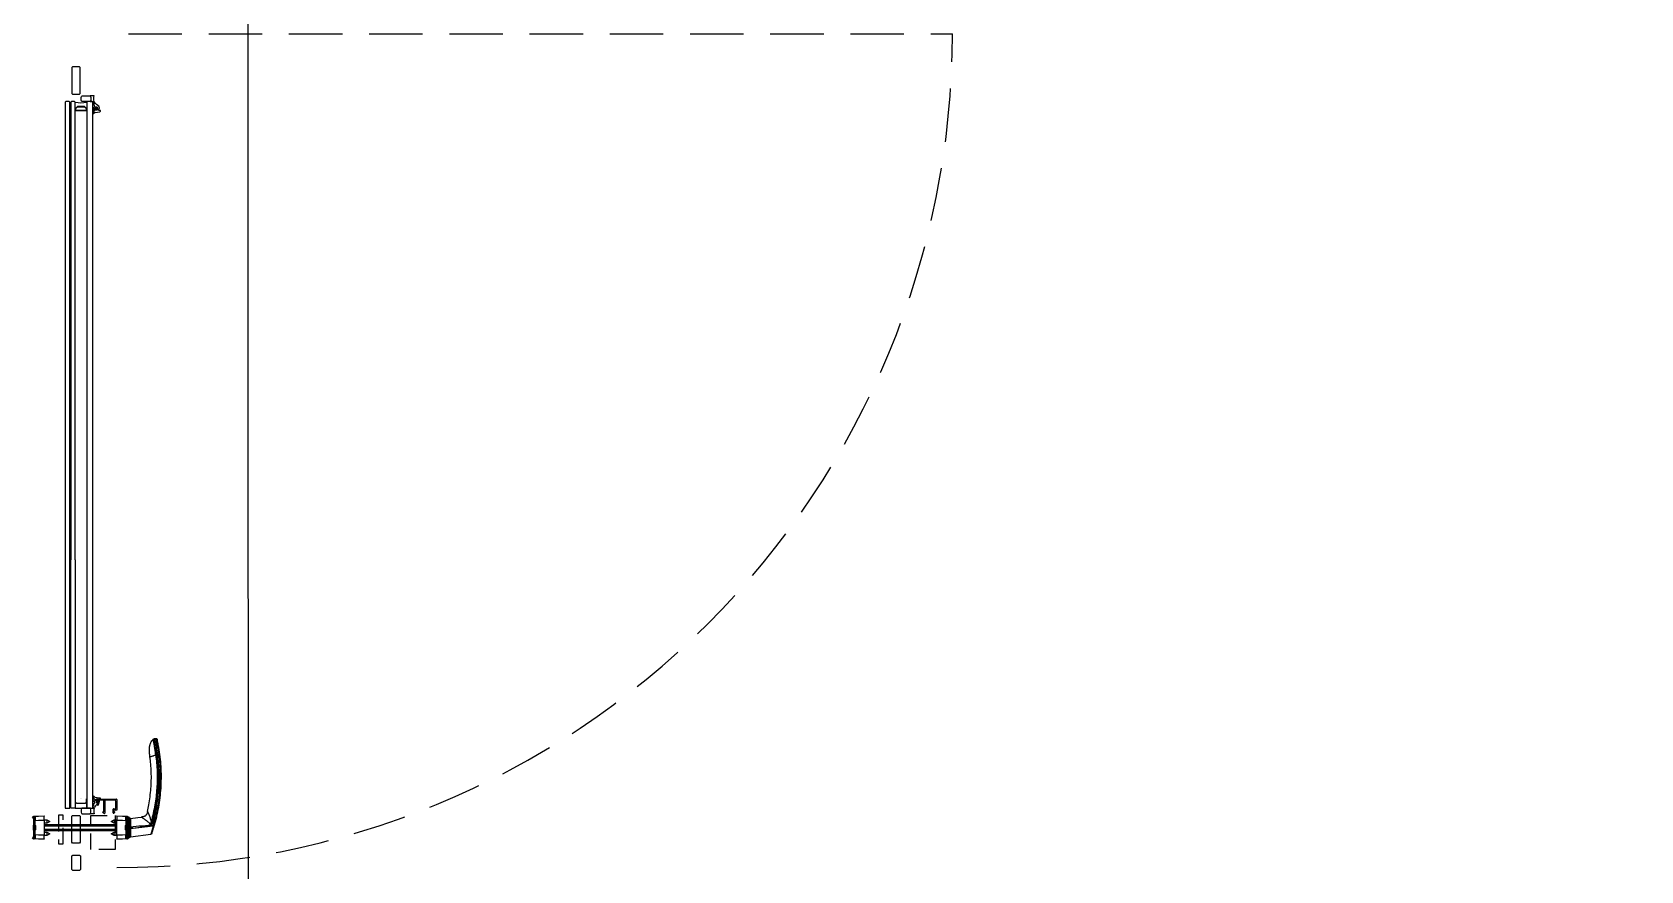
# Model space of a CAD drawing. Header units: millimetres. Extents: x 106699 to 122058, y 158555 to 162844.
# Drawn here: x 119455.1 to 119609.5, y 160088.5 to 160169 of the extents above; entities that cross this region are included whole.
import ezdxf

# ---------------------------------------------------------------- set-up
doc = ezdxf.new("R2010")
doc.units = ezdxf.units.MM
doc.linetypes.add('300_Z4_FCD_F03$0$GESTRICHELT', pattern=[0.75, 0.5, -0.25])
doc.linetypes.add('300_Z4_FCD_F03$1$HIDDEN', pattern=[0.375, 0.25, -0.125])
for name, color, linetype in [('300_Z4_FCD_F03$0$0-LNS-VL8', 252, 'Continuous'), ('300_Z4_FCD_F03$0$3-EXT-PRF', 231, 'Continuous'), ('300_Z4_FCD_F03$0$3-OPN-GLS', 4, 'Continuous')]:
    doc.layers.add(name, color=color, linetype=linetype)
doc.layers.add('300_Z4_STR_F03$0$AUDIT_D_220920114151-103', color=251, linetype='Continuous', lineweight=5)
doc.layers.add('area', color=200, linetype='Continuous', plot=False)

# ---------------------------------------------------------------- blocks, each defined once
blk = doc.blocks.new('A$C6495093d')
at = {"layer": '300_Z4_FCD_F03$0$3-EXT-PRF'}
h = blk.add_hatch(color=256, dxfattribs=at)
edge = h.paths.add_edge_path(flags=16)
edge.add_arc((86.06, 81.93), 0.0389, 450, 495)
edge.add_line((86.04, 81.96), (85.93, 81.85))
edge.add_arc((85.96, 81.83), 0.0389, 495, 540)
edge.add_line((85.92, 81.83), (85.92, 81.12))
edge.add_arc((85.96, 81.12), 0.0389, 180, 225)
edge.add_line((85.93, 81.09), (86.04, 80.98))
edge.add_arc((86.06, 81.01), 0.0389, 225, 270)
edge.add_line((86.06, 80.97), (86.33, 80.97))
edge.add_arc((86.33, 81.01), 0.0389, 270, 360)
edge.add_line((86.37, 81.01), (86.37, 81.43))
edge.add_arc((86.41, 81.47), 0.0553, 133.7377, 226.2623, ccw=False)
edge.add_line((86.37, 81.51), (86.37, 81.93))
edge.add_arc((86.33, 81.93), 0.0389, 360, 450)
edge.add_line((86.33, 81.97), (86.06, 81.97))
edge = h.paths.add_edge_path()
edge.add_line((86.06, 81.98), (86.33, 81.98))
edge.add_arc((86.33, 81.93), 0.0512, 360, 450, ccw=False)
edge.add_line((86.38, 81.93), (86.38, 81.84))
edge.add_line((86.38, 81.84), (86.38, 81.83))
edge.add_line((86.38, 81.83), (86.38, 81.82))
edge.add_line((86.38, 81.82), (86.38, 81.51))
edge.add_arc((86.41, 81.47), 0.043, 487.0976, 592.9024)
edge.add_line((86.38, 81.44), (86.38, 81.12))
edge.add_line((86.38, 81.12), (86.38, 81.11))
edge.add_line((86.38, 81.11), (86.38, 81.1))
edge.add_line((86.38, 81.1), (86.38, 81.01))
edge.add_arc((86.33, 81.01), 0.0512, 270, 360, ccw=False)
edge.add_line((86.33, 80.96), (86.06, 80.96))
edge.add_arc((86.06, 81.01), 0.0512, 225, 270, ccw=False)
edge.add_line((86.03, 80.97), (85.92, 81.08))
edge.add_arc((85.96, 81.12), 0.0512, 180, 225, ccw=False)
edge.add_line((85.91, 81.12), (85.91, 81.83))
edge.add_arc((85.96, 81.83), 0.0512, 495, 540, ccw=False)
edge.add_line((85.92, 81.86), (86.03, 81.97))
edge.add_arc((86.06, 81.93), 0.0512, 450, 495, ccw=False)
h = blk.add_hatch(dxfattribs=at)
h.set_pattern_fill('ANSI37', color=256, scale=0.27308, angle=630, style=0)
h.set_pattern_definition([(225, (21284.4794, -5605.3336), (-0.61308172, 0.61308172), []), (135, (21284.4794, -5605.3336), (0.61308172, 0.61308172), [])])
edge = h.paths.add_edge_path()
edge.add_line((86.08, 81.98), (86.35, 81.98))
edge.add_arc((86.35, 82), 0.0171, 270, 450)
edge.add_line((86.35, 82.02), (86.08, 82.02))
edge.add_arc((86.08, 82), 0.0171, 450, 630)
h = blk.add_hatch(dxfattribs=at)
h.set_pattern_fill('ANSI37', color=256, scale=0.27308, angle=630, style=0)
h.set_pattern_definition([(135, (21284.4794, -4719.7564), (-0.61308172, -0.61308172), []), (225, (21284.4794, -4719.7564), (0.61308172, -0.61308172), [])])
edge = h.paths.add_edge_path()
edge.add_line((86.08, 80.96), (86.35, 80.96))
edge.add_arc((86.35, 80.94), 0.0171, 270, 450, ccw=False)
edge.add_line((86.35, 80.93), (86.08, 80.93))
edge.add_arc((86.08, 80.94), 0.0171, 90, 270, ccw=False)
at = {"layer": '300_Z4_FCD_F03$0$0-LNS-VL8', "linetype": '300_Z4_FCD_F03$0$GESTRICHELT', "ltscale": 10}
blk.add_line((157.89, 77.03), (157.89, 0), dxfattribs=at)
blk.add_arc((157.89, 77.95), 77.95, 179.867, 270, dxfattribs=at)
at = {"layer": '300_Z4_FCD_F03$0$3-EXT-PRF', "linetype": 'Continuous', "lineweight": 25}
for p, q in [((82.58, 84.91), (82.61, 85.77)), ((82.61, 85.77), (82.62, 85.91)), ((82.61, 85.77), (82.64, 85.77)), ((82.64, 85.82), (82.64, 85.77)), ((82.76, 85.81), (82.76, 85.81)), ((82.99, 85.77), (82.99, 85.8)), ((82.99, 85.77), (83.43, 85.77)), ((83.91, 85.77), (83.43, 85.77)), ((83.43, 85.77), (83.47, 85.72)), ((83.46, 85.73), (83.88, 85.73)), ((83.88, 85.72), (83.91, 85.77)), ((83.91, 85.77), (84.35, 85.77)), ((84.35, 85.8), (84.35, 85.77)), ((84.58, 85.81), (84.58, 85.81)), ((84.58, 85.81), (84.58, 85.81)), ((84.58, 85.81), (84.58, 85.81)), ((84.63, 85.77), (84.63, 85.77)), ((84.7, 85.77), (84.7, 85.82)), ((84.7, 85.77), (84.7, 85.77)), ((84.7, 85.77), (84.73, 85.77)), ((84.72, 85.91), (84.73, 85.77)), ((84.73, 85.77), (84.76, 84.91)), ((82.61, 84.91), (82.58, 84.91)), ((82.93, 84.68), (82.93, 84.91)), ((83.1, 84.39), (82.93, 84.68)), ((83.26, 84.68), (82.93, 84.68)), ((84.38, 84.91), (82.96, 84.91)), ((83.26, 84.68), (83.1, 84.39)), ((83.26, 84.91), (83.26, 84.68)), ((83.4, 84.91), (83.4, 78.13)), ((83.88, 85.72), (83.47, 85.72)), ((83.5, 78.13), (83.5, 84.91)), ((83.84, 84.91), (83.84, 78.13)), ((83.94, 78.13), (83.94, 84.91)), ((84.08, 84.68), (84.08, 84.91)), ((84.24, 84.38), (84.08, 84.68)), ((84.31, 84.68), (84.08, 84.68)), ((84.41, 84.68), (84.24, 84.38)), ((84.41, 84.68), (84.31, 84.68)), ((84.41, 84.91), (84.41, 84.68)), ((84.76, 84.91), (84.73, 84.91)), ((82.93, 78.36), (83.1, 78.65)), ((82.93, 78.29), (83.1, 78.59)), ((82.93, 78.29), (82.93, 78.36)), ((82.93, 78.36), (82.97, 78.36)), ((82.93, 78.13), (82.93, 78.29)), ((82.93, 78.29), (83.26, 78.29)), ((83.1, 78.65), (83.26, 78.36)), ((83.1, 78.59), (83.26, 78.29)), ((83.23, 78.36), (83.26, 78.36)), ((83.26, 78.36), (83.26, 78.29)), ((83.26, 78.29), (83.26, 78.13)), ((84.08, 78.36), (84.24, 78.66)), ((84.08, 78.3), (84.24, 78.59)), ((84.08, 78.3), (84.08, 78.36)), ((84.08, 78.36), (84.11, 78.36)), ((84.08, 78.13), (84.08, 78.3)), ((84.08, 78.3), (84.41, 78.3)), ((84.24, 78.66), (84.41, 78.36)), ((84.24, 78.59), (84.41, 78.3)), ((84.37, 78.36), (84.41, 78.36)), ((84.41, 78.36), (84.41, 78.3)), ((84.41, 78.3), (84.41, 78.13)), ((82.61, 77.27), (82.58, 78.13)), ((82.58, 78.13), (82.61, 78.13)), ((82.62, 77.13), (82.61, 77.27)), ((82.64, 77.27), (82.61, 77.27)), ((82.64, 77.27), (82.64, 77.22)), ((82.64, 77.27), (82.64, 77.27)), ((82.71, 77.27), (82.71, 77.27)), ((82.72, 76.97), (82.72, 77)), ((82.72, 77), (84.63, 77)), ((84.62, 76.97), (82.72, 76.97)), ((82.83, 76.92), (82.73, 76.95)), ((82.73, 76.95), (84.61, 76.95)), ((83.48, 76.86), (82.81, 76.86)), ((82.81, 76.86), (83.05, 74.94)), ((82.83, 76.92), (82.94, 76.92)), ((82.91, 76.89), (82.86, 76.91)), ((82.86, 76.91), (82.96, 76.91)), ((83, 76.89), (82.91, 76.89)), ((82.92, 76.89), (83.01, 76.89)), ((82.96, 78.13), (84.38, 78.13)), ((82.99, 77.24), (82.99, 77.27)), ((83.43, 77.27), (82.99, 77.27)), ((83.27, 76.9), (82.99, 76.9)), ((83, 76.9), (82.99, 76.9)), ((83, 76.89), (83.01, 76.89)), ((83.01, 76.89), (83.05, 76.89)), ((83.05, 76.89), (83.04, 76.89)), ((83.05, 76.89), (83.05, 76.89)), ((83.05, 76.89), (83.3, 76.89)), ((83.05, 76.89), (83.05, 76.89)), ((83.06, 76.88), (83.06, 76.89)), ((83.25, 76.91), (83.25, 76.92)), ((83.26, 76.92), (84.08, 76.92)), ((83.3, 76.89), (83.27, 76.91)), ((83.27, 76.9), (83.28, 76.9)), ((83.28, 76.91), (84.06, 76.91)), ((83.28, 76.9), (83.28, 76.91)), ((83.3, 76.89), (83.3, 76.9)), ((83.3, 76.89), (83.3, 76.89)), ((83.31, 76.89), (83.3, 76.89)), ((84.03, 76.89), (83.31, 76.89)), ((83.31, 76.89), (83.31, 76.89)), ((83.31, 76.89), (84.03, 76.89)), ((83.43, 77.27), (83.47, 77.32)), ((83.43, 77.27), (83.91, 77.27)), ((83.48, 76.86), (83.49, 76.86)), ((83.61, 76.88), (83.49, 76.88)), ((83.49, 76.86), (83.6, 76.86)), ((83.49, 76.86), (83.49, 76.86)), ((83.49, 76.86), (83.49, 76.86)), ((83.82, 74.73), (83.56, 76.84)), ((83.6, 76.86), (83.6, 76.81)), ((83.6, 76.86), (83.67, 76.86)), ((83.6, 76.86), (83.6, 76.86)), ((83.6, 76.86), (83.6, 76.86)), ((83.67, 76.88), (83.61, 76.88)), ((83.62, 76.74), (83.63, 76.62)), ((83.63, 76.62), (83.67, 76.86)), ((83.73, 76.88), (83.67, 76.88)), ((83.73, 76.86), (83.67, 76.86)), ((83.67, 76.86), (83.67, 76.86)), ((83.67, 76.86), (83.67, 76.86)), ((83.73, 76.86), (83.83, 76.07)), ((83.88, 77.32), (83.91, 77.27)), ((84.35, 77.27), (83.91, 77.27)), ((84.04, 76.89), (84.03, 76.89)), ((84.03, 76.89), (84.03, 76.89)), ((84.07, 76.91), (84.04, 76.89)), ((84.04, 76.89), (84.04, 76.9)), ((84.04, 76.89), (84.04, 76.89)), ((84.04, 76.89), (84.29, 76.89)), ((84.07, 76.9), (84.06, 76.91)), ((84.35, 76.9), (84.07, 76.9)), ((84.07, 76.9), (84.07, 76.9)), ((84.09, 76.92), (84.09, 76.91)), ((84.28, 76.89), (84.28, 76.88)), ((84.3, 76.89), (84.29, 76.89)), ((84.29, 76.89), (84.33, 76.89)), ((84.33, 76.89), (84.34, 76.89)), ((84.33, 76.89), (84.42, 76.89)), ((84.35, 76.9), (84.34, 76.9)), ((84.43, 76.89), (84.34, 76.89)), ((84.35, 77.27), (84.35, 77.24)), ((84.38, 76.91), (84.48, 76.91)), ((84.4, 76.92), (84.51, 76.92)), ((84.48, 76.91), (84.43, 76.89)), ((84.61, 76.95), (84.51, 76.92)), ((84.53, 76.86), (84.53, 76.86)), ((84.53, 76.86), (84.53, 76.86)), ((84.61, 77.27), (84.63, 77.27)), ((84.63, 77), (84.62, 76.97)), ((84.63, 77.27), (84.63, 77.27)), ((84.7, 77.22), (84.7, 77.27)), ((84.73, 77.27), (84.7, 77.27)), ((84.73, 77.27), (84.72, 77.13)), ((84.76, 78.13), (84.73, 77.27)), ((84.73, 78.13), (84.76, 78.13)), ((83.63, 76.62), (83.83, 75.05)), ((83.83, 76.07), (83.83, 75.05)), ((83.8, 74.63), (83.81, 74.63)), ((83.83, 74.73), (83.82, 74.73)), ((83.83, 74.73), (83.83, 75.05)), ((83.83, 74.73), (83.83, 74.73)), ((84.07, 74.88), (84.07, 74.77)), ((84.07, 74.66), (84.07, 74.77)), ((91.15, 74.41), (91.15, 74.3)), ((91.97, 74.67), (92, 74.59)), ((92, 74.59), (92, 74.45))]:
    blk.add_line(p, q, dxfattribs=at)
at = {"layer": '300_Z4_FCD_F03$0$3-EXT-PRF'}
for p, q in [((85.76, 79.89), (85.78, 79.93)), ((86.08, 79.79), (85.78, 79.87)), ((85.8, 79.95), (86.09, 79.87)), ((86.21, 79.79), (86.08, 79.79)), ((86.09, 79.87), (86.14, 79.87)), ((86.16, 79.89), (86.16, 79.95)), ((86.18, 79.97), (86.3, 79.97)), ((86.23, 79.37), (86.23, 79.77)), ((86.33, 79.94), (86.33, 78.16)), ((84.99, 79.26), (84.99, 79.29)), ((85, 78.42), (85, 78.44)), ((86.2, 79.24), (85.01, 79.24)), ((85.11, 78.33), (85.02, 78.4)), ((85.04, 78.47), (85.4, 78.47)), ((85.14, 78.33), (85.11, 78.33)), ((85.17, 78.38), (85.15, 78.34)), ((85.16, 79.45), (85.16, 79.4)), ((85.17, 79.34), (86.2, 79.34)), ((85.31, 78.39), (85.18, 78.39)), ((85.31, 78.13), (85.31, 78.22)), ((85.32, 78.24), (85.33, 78.25)), ((85.34, 78.28), (85.34, 78.35)), ((85.44, 78.44), (85.44, 78.26)), ((85.47, 78.23), (86.13, 78.23)), ((86.23, 78.33), (86.23, 79.21)), ((86.3, 78.13), (85.31, 78.13))]:
    blk.add_line(p, q, dxfattribs=at)
at = {"layer": '300_Z4_FCD_F03$0$3-EXT-PRF', "linetype": 'Continuous', "lineweight": 25, "flags": 128}
for points in [[(82.64, 85.77), (82.63, 85.45), (82.61, 84.91)], [(82.96, 84.91), (82.98, 85.45), (82.99, 85.77)], [(84.35, 85.77), (84.36, 85.45), (84.38, 84.91)], [(84.73, 84.91), (84.71, 85.45), (84.7, 85.77)], [(82.61, 78.13), (82.63, 77.59), (82.64, 77.27)], [(82.99, 77.27), (82.98, 77.59), (82.96, 78.13)], [(82.96, 76.91), (82.97, 76.91), (82.99, 76.9)], [(82.96, 76.91), (82.98, 76.9), (83, 76.89)], [(83.27, 76.9), (83.27, 76.9), (83.26, 76.91), (83.25, 76.91)], [(83.31, 76.89), (83.29, 76.9), (83.28, 76.91)], [(84.06, 76.91), (84.05, 76.9), (84.03, 76.89)], [(84.09, 76.91), (84.08, 76.91), (84.07, 76.9)], [(84.34, 76.89), (84.36, 76.9), (84.38, 76.91)], [(84.38, 78.13), (84.36, 77.59), (84.35, 77.27)], [(84.35, 76.9), (84.35, 76.9), (84.37, 76.91), (84.38, 76.91)], [(84.53, 76.86), (84.62, 76.17), (84.66, 75.83)], [(84.7, 77.27), (84.71, 77.59), (84.73, 78.13)]]:
    blk.add_lwpolyline(points, dxfattribs=at)
at = {"layer": '300_Z4_FCD_F03$0$3-EXT-PRF', "linetype": '300_Z4_FCD_F03$1$HIDDEN', "ltscale": 6}
for points in [[(82.14, 83.58), (82.14, 83.14), (84.82, 83.14), (84.82, 83.58)], [(84.81, 80.54), (84.81, 78.29), (81.61, 78.29), (81.61, 80.54)]]:
    blk.add_lwpolyline(points, close=True, dxfattribs=at)
at = {"layer": '300_Z4_FCD_F03$0$3-EXT-PRF'}
for points in [[(81.02, 81.53), (79.74, 81.53), (79.67, 81.6), (79.67, 82.25), (79.74, 82.32), (81.02, 82.32), (81.09, 82.25), (81.09, 81.6)], [(84.74, 81.55), (82.3, 81.55), (82.23, 81.62), (82.23, 82.27), (82.3, 82.34), (84.74, 82.34), (84.81, 82.27), (84.81, 81.62)], [(152.3, 81.55), (154.74, 81.55), (154.81, 81.62), (154.81, 82.27), (154.74, 82.34), (152.3, 82.34), (152.23, 82.27), (152.23, 81.62)]]:
    blk.add_lwpolyline(points, close=True, dxfattribs=at)
at = {"layer": '300_Z4_FCD_F03$0$3-EXT-PRF', "linetype": 'ByBlock', "lineweight": -2}
for points in [[(85.46, 81.42, 0.148726), (85, 81.42, 0.32701), (84.97, 81.37), (84.97, 80.63, 0.326981), (85, 80.58, 0.148707), (85.46, 80.58, 0.326981), (85.5, 80.62), (85.5, 81.37, 0.327043)], [(151.58, 81.42, -0.148726), (152.04, 81.42, -0.32701), (152.08, 81.37), (152.08, 80.63, -0.326981), (152.04, 80.58, -0.148707), (151.58, 80.58, -0.326981), (151.55, 80.62), (151.55, 81.37, -0.327043)], [(85.5, 80.24, 0.16591), (84.97, 80.24), (84.97, 80.63, 0.326981), (85, 80.58, 0.148707), (85.46, 80.58, 0.326981), (85.5, 80.62)], [(151.55, 80.24, -0.16591), (152.08, 80.24), (152.08, 80.63, -0.326981), (152.04, 80.58, -0.148707), (151.58, 80.58, -0.326981), (151.55, 80.62)]]:
    blk.add_lwpolyline(points, format="xyb", close=True, dxfattribs=at)
at = {"layer": '300_Z4_FCD_F03$0$3-EXT-PRF'}
for points in [[(85.5, 80.93), (86.06, 80.93), (86.06, 80.96, -0.177951), (86.03, 80.97), (85.92, 81.08, -0.198912), (85.91, 81.12), (85.91, 81.83, -0.198912), (85.92, 81.86), (86.03, 81.97, -0.177951), (86.06, 81.98), (86.06, 82.02), (85.5, 82.02)], [(86.08, 81.98), (86.35, 81.98, 1), (86.35, 82.02), (86.08, 82.02, 1)], [(86.37, 79.68, -0.414214), (86.35, 79.7), (86.35, 79.82, 0.414214), (86.33, 79.83), (86.17, 79.83), (86.17, 79.79, -0.25821), (86.16, 79.76, -0.25297), (86.14, 79.76), (85.96, 79.81, 0.088702), (85.59, 80.22, -0.714466), (85.64, 80.38), (85.77, 80.38, -1), (85.77, 80.31), (85.69, 80.31, 0.915196), (85.69, 80.3), (85.94, 80.25, -0.363489), (85.96, 80.23), (85.96, 80.21, 0.845331), (86.05, 80.21, -0.362404), (86.25, 80.38), (86.56, 80.38, -0.80698), (86.59, 80.25, 0.26235), (86.53, 80.17), (86.47, 79.73, -0.379789), (86.42, 79.68)], [(86.27, 79.97, 0.414214), (86.32, 80.02, 0.414214), (86.27, 80.07), (86.07, 80.07, 0.414214), (86.02, 80.02, 0.414214), (86.07, 79.97)], [(86.08, 80.96), (86.35, 80.96, -1), (86.35, 80.93), (86.08, 80.93, -1)], [(86.2, 80.17, -0.612992), (86.16, 80.26, -0.239931), (86.3, 80.33), (86.56, 80.33, -1), (86.56, 80.31), (86.54, 80.31, -0.317837), (86.52, 80.32), (86.51, 80.32, 0.317975), (86.35, 80.21, -0.317975), (86.3, 80.17), (86.2, 80.17)], [(150.7, 79.66, 0.414214), (150.72, 79.68), (150.72, 79.8, -0.414214), (150.73, 79.82), (150.9, 79.82), (150.9, 79.77, 0.25821), (150.91, 79.75, 0.25297), (150.93, 79.74), (151.11, 79.79, -0.088702), (151.48, 80.21, 0.714466), (151.43, 80.36), (151.3, 80.36, 1), (151.3, 80.3), (151.38, 80.3, -0.915196), (151.38, 80.28), (151.13, 80.23, 0.363489), (151.11, 80.21), (151.11, 80.19, -0.845331), (151.02, 80.2, 0.362404), (150.82, 80.36), (150.51, 80.36, 0.80698), (150.48, 80.23, -0.26235), (150.54, 80.15), (150.59, 79.71, 0.379789), (150.65, 79.66)], [(150.86, 80.15, 0.612992), (150.91, 80.24, 0.239931), (150.77, 80.31), (150.51, 80.31, 1), (150.51, 80.29), (150.53, 80.29, 0.317837), (150.55, 80.3), (150.56, 80.3, -0.317975), (150.72, 80.19, 0.317975), (150.77, 80.15), (150.86, 80.15)], [(150.8, 79.95, -0.414214), (150.74, 80.01, -0.414214), (150.8, 80.06), (151, 80.06, -0.414214), (151.05, 80.01, -0.414214), (151, 79.95)]]:
    blk.add_lwpolyline(points, format="xyb", close=True, dxfattribs=at)
at = {"layer": '300_Z4_FCD_F03$0$3-EXT-PRF', "ltscale": 10}
for points in [[(150.67, 81.98), (150.91, 81.98), (150.91, 82.02), (150.67, 82.02)], [(151.08, 81.13), (150.91, 80.96), (150.67, 80.96), (150.67, 81.98), (150.91, 81.98), (151.08, 81.81)], [(151.05, 81.14), (150.9, 80.99), (150.71, 80.99), (150.71, 81.95), (150.9, 81.95), (151.05, 81.8)], [(150.67, 80.96), (150.91, 80.96), (150.91, 80.93), (150.67, 80.93)]]:
    blk.add_lwpolyline(points, close=True, dxfattribs=at)
at = {"layer": '300_Z4_FCD_F03$0$3-EXT-PRF'}
blk.add_lwpolyline([(150.91, 80.93), (150.91, 80.96), (151.08, 81.13), (151.08, 81.81), (150.91, 81.98), (150.91, 82.02), (151.49, 82.02, 0.083618), (151.49, 80.93), (150.91, 80.93)], format="xyb", dxfattribs=at)
at = {"layer": '300_Z4_FCD_F03$0$3-EXT-PRF', "linetype": 'Continuous', "lineweight": 25}
for centre, radius, start, end in [((82.74, 85.91), 0.123, 99.6771, 178.0924), ((82.77, 85.82), 0.123, 92.9607, 177.6945), ((82.74, 86.04), 0.0205, 178.5, 226.4958), ((83.27, 85.83), 0.279, 161.47, 185.9955), ((84.07, 85.83), 0.279, 354.004, 18.531), ((84.58, 85.82), 0.123, 2.3057, 87.0392), ((84.6, 86.04), 0.0205, 313.5042, 1.5), ((84.6, 85.91), 0.123, 1.9223, 80.3229), ((82.74, 77.13), 0.123, 181.9223, 260.3229), ((82.77, 77.22), 0.123, 182.3058, 267.039), ((82.74, 77), 0.0205, 133.5042, 181.5), ((82.74, 76.97), 0.0205, 181.5, 251.2742), ((82.83, 76.86), 0.0205, 90, 180), ((82.86, 76.93), 0.0171, 204.6772, 251.2742), ((82.92, 76.93), 0.0341, 251.2742, 270), ((82.96, 76.93), 0.0155, 210.3688, 247.8945), ((82.96, 76.92), 0.00849, 274.2533, 315.2327), ((83.27, 77.21), 0.279, 174.0044, 198.5301), ((83, 76.9), 0.0101, 276.9361, 321.5505), ((83.01, 76.9), 0.00682, 276.8621, 330.6934), ((83.28, 76.93), 0.0171, 204.6772, 236.1443), ((83.29, 76.92), 0.0156, 188.8902, 227.316), ((83.28, 76.92), 0.012, 236.4889, 271.2029), ((83.31, 76.9), 0.012, 236.5114, 271.2532), ((83.48, 76.73), 0.137, 7, 57.1309), ((83.65, 76.87), 0.045, 160.5393, 186.0636), ((83.6, 76.87), 0.0733, 356.0124, 12.1162), ((83.66, 76.87), 0.0733, 356.0152, 12.1161), ((84.03, 76.9), 0.012, 268.7445, 303.4974), ((84.05, 76.92), 0.0156, 312.6989, 351.0898), ((84.06, 76.92), 0.012, 268.7924, 303.5159), ((84.06, 76.93), 0.0171, 303.8557, 335.3228), ((84.33, 76.9), 0.00678, 209.9216, 263.2403), ((84.07, 77.21), 0.279, 341.469, 5.9961), ((84.34, 76.9), 0.0099, 220.087, 263.3125), ((84.38, 76.93), 0.0155, 292.1199, 329.494), ((84.38, 76.92), 0.00851, 224.6388, 265.7332), ((84.42, 76.93), 0.0341, 270, 288.7258), ((84.48, 76.93), 0.0171, 288.7258, 335.3228), ((84.58, 77.22), 0.123, 272.9611, 357.6941), ((84.6, 76.97), 0.0205, 288.7258, 358.5), ((84.6, 77.13), 0.123, 279.6771, 358.0924), ((84.6, 77), 0.0205, 358.5, 46.4958), ((84.67, 77.23), 0.0341, 90, 120.5048), ((84.17, 75.1), 0.341, 187, 254.0653), ((88.38, 89.87), 15.71, 254.0653, 280.1403)]:
    blk.add_arc(centre, radius, start, end, dxfattribs=at)
at = {"layer": '300_Z4_FCD_F03$0$3-EXT-PRF'}
for centre, radius, start, end in [((85.78, 79.89), 0.0205, 165, 255), ((85.8, 79.93), 0.0205, 75, 165), ((86.14, 79.89), 0.0205, 270, 0), ((86.18, 79.95), 0.0205, 90, 180), ((86.21, 79.77), 0.0205, 0, 90), ((86.3, 79.94), 0.0341, 360, 90), ((85.19, 79.25), 0.205, 100.2363, 168.7264), ((85.01, 79.29), 0.0205, 168.7264, 180), ((85.01, 79.26), 0.0205, 180, 269.7624), ((85.04, 78.44), 0.0341, 90, 180), ((85.04, 78.42), 0.0341, 180, 235.0399), ((85.11, 78.35), 0.0137, 235.0399, 270), ((85.17, 79.36), 0.0239, 139.2599, 271.4679), ((85.14, 78.35), 0.0137, 270, 335), ((85.12, 79.4), 0.0341, 319.2599, 0), ((85.18, 78.37), 0.0137, 90, 155), ((85.31, 78.35), 0.0341, 0, 90), ((85.34, 78.22), 0.0341, 135.0138, 180), ((85.31, 78.28), 0.0341, 315.0138, 0), ((85.4, 78.44), 0.0341, 360, 90), ((85.47, 78.26), 0.0341, 180, 270), ((86.13, 78.33), 0.102, 270, 0), ((86.2, 79.37), 0.0341, 270, 0), ((86.2, 79.21), 0.0341, 0, 89.7624), ((86.3, 78.16), 0.0341, 270, 0)]:
    blk.add_arc(centre, radius, start, end, dxfattribs=at)
at = {"layer": '300_Z4_FCD_F03$0$3-EXT-PRF', "linetype": 'Continuous', "lineweight": 25, "extrusion": (0, 0, -1)}
for centre, major_axis, ratio, start_param, end_param in [((82.76, 85.79), (0.0145, 0.0145), 0.999625, 5.273133, 5.497769), ((84.58, 85.79), (0.0145, -0.0145), 0.999625, 3.927009, 4.229002), ((83.64, 76.86), (0.347, -0.004), 0.000772, 4.594386, 4.780982)]:
    blk.add_ellipse(centre, major_axis=major_axis, ratio=ratio, start_param=start_param, end_param=end_param, dxfattribs=at)
at = {"layer": '300_Z4_FCD_F03$0$3-EXT-PRF', "linetype": 'Continuous', "lineweight": 25}
for points, knots in [([(82.62, 85.91), (82.62, 85.91), (82.62, 85.9), (82.64, 85.85), (82.64, 85.82)], [0, 0, 0, 0, 0.497416, 1, 1, 1, 1]), ([(82.64, 85.82), (82.64, 85.82), (82.65, 85.82), (82.67, 85.81), (82.75, 85.81), (82.86, 85.8), (82.95, 85.8), (82.99, 85.8)], [0, 0, 0, 0, 0.044716, 0.284202, 0.522621, 0.76132, 1, 1, 1, 1]), ([(82.64, 85.77), (82.65, 85.77), (82.66, 85.77), (82.73, 85.77), (82.84, 85.77), (82.93, 85.77), (82.99, 85.77), (82.99, 85.77)], [0, 0, 0, 0, 0.241317, 0.482639, 0.723845, 0.965033, 1, 1, 1, 1]), ([(82.99, 85.77), (82.94, 85.77), (82.85, 85.77), (82.74, 85.77), (82.67, 85.77), (82.64, 85.77), (82.64, 85.77), (82.64, 85.77)], [0, 0, 0, 0, 0.241411, 0.482827, 0.724127, 0.965411, 1, 1, 1, 1]), ([(82.76, 85.94), (82.75, 85.97), (82.74, 86.01), (82.74, 86.02), (82.74, 86.02)], [0, 0, 0, 0, 0.5497756, 1, 1, 1, 1]), ([(83.01, 85.92), (82.97, 85.92), (82.91, 85.92), (82.83, 85.92), (82.78, 85.93), (82.76, 85.94), (82.76, 85.94), (82.76, 85.94)], [0, 0, 0, 0, 0.238421, 0.476852, 0.715264, 0.955161, 1, 1, 1, 1]), ([(82.99, 85.8), (83.1, 85.81), (83.33, 85.81), (83.67, 85.81), (84.01, 85.81), (84.23, 85.81), (84.35, 85.8)], [0, 0, 0, 0, 0.247407, 0.494815, 0.747407, 1, 1, 1, 1]), ([(84.33, 85.92), (84.23, 85.92), (84.01, 85.93), (83.67, 85.93), (83.34, 85.93), (83.12, 85.92), (83.01, 85.92)], [0, 0, 0, 0, 0.247406, 0.494811, 0.747405, 1, 1, 1, 1]), ([(84.58, 85.94), (84.58, 85.94), (84.57, 85.93), (84.52, 85.93), (84.44, 85.92), (84.38, 85.92), (84.34, 85.92), (84.33, 85.92)], [0, 0, 0, 0, 0.242205, 0.484487, 0.724913, 0.963548, 1, 1, 1, 1]), ([(84.35, 85.8), (84.35, 85.8), (84.41, 85.8), (84.5, 85.81), (84.61, 85.81), (84.68, 85.82), (84.69, 85.82), (84.7, 85.82)], [0, 0, 0, 0, 0.036477, 0.275392, 0.516064, 0.758288, 1, 1, 1, 1]), ([(84.35, 85.77), (84.39, 85.77), (84.48, 85.77), (84.59, 85.77), (84.67, 85.77), (84.7, 85.77), (84.7, 85.77), (84.7, 85.77)], [0, 0, 0, 0, 0.241316, 0.482638, 0.723844, 0.965033, 1, 1, 1, 1]), ([(84.7, 85.77), (84.7, 85.77), (84.68, 85.77), (84.61, 85.77), (84.5, 85.77), (84.41, 85.77), (84.36, 85.77), (84.35, 85.77)], [0, 0, 0, 0, 0.241411, 0.482827, 0.724127, 0.96541, 1, 1, 1, 1]), ([(84.6, 86.02), (84.6, 86.02), (84.6, 86.01), (84.59, 85.97), (84.58, 85.94)], [0, 0, 0, 0, 0.444494, 1, 1, 1, 1]), ([(84.7, 85.82), (84.7, 85.85), (84.72, 85.89), (84.72, 85.92), (84.72, 85.91), (84.72, 85.91)], [0, 0, 0, 0, 0.497414, 0.994828, 1, 1, 1, 1]), ([(82.61, 84.91), (82.62, 84.91), (82.63, 84.91), (82.7, 84.91), (82.81, 84.91), (82.9, 84.91), (82.95, 84.91), (82.96, 84.91)], [0, 0, 0, 0, 0.242488, 0.484982, 0.727361, 0.969724, 1, 1, 1, 1]), ([(84.38, 84.91), (84.43, 84.91), (84.52, 84.91), (84.63, 84.91), (84.7, 84.91), (84.73, 84.91), (84.73, 84.91), (84.73, 84.91)], [0, 0, 0, 0, 0.242489, 0.484983, 0.727361, 0.969724, 1, 1, 1, 1]), ([(82.96, 78.13), (82.91, 78.13), (82.82, 78.13), (82.71, 78.13), (82.64, 78.13), (82.61, 78.13), (82.61, 78.13), (82.61, 78.13)], [0, 0, 0, 0, 0.242488, 0.484982, 0.727361, 0.969724, 1, 1, 1, 1]), ([(82.64, 77.22), (82.64, 77.19), (82.62, 77.15), (82.62, 77.12), (82.62, 77.13), (82.62, 77.13)], [0, 0, 0, 0, 0.497414, 0.9948278, 1, 1, 1, 1]), ([(82.99, 77.27), (82.95, 77.27), (82.86, 77.27), (82.75, 77.27), (82.67, 77.27), (82.64, 77.27), (82.64, 77.27), (82.64, 77.27)], [0, 0, 0, 0, 0.241317, 0.482639, 0.723844, 0.965033, 1, 1, 1, 1]), ([(82.64, 77.27), (82.64, 77.27), (82.66, 77.27), (82.73, 77.27), (82.84, 77.27), (82.93, 77.27), (82.98, 77.27), (82.99, 77.27)], [0, 0, 0, 0, 0.241411, 0.482827, 0.724127, 0.965411, 1, 1, 1, 1]), ([(82.99, 77.24), (82.99, 77.24), (82.93, 77.24), (82.84, 77.23), (82.73, 77.23), (82.66, 77.22), (82.65, 77.22), (82.64, 77.22)], [0, 0, 0, 0, 0.036478, 0.275392, 0.516064, 0.758288, 1, 1, 1, 1]), ([(82.74, 77.02), (82.74, 77.02), (82.74, 77.03), (82.75, 77.07), (82.76, 77.1)], [0, 0, 0, 0, 0.444494, 1, 1, 1, 1]), ([(82.76, 77.1), (82.76, 77.1), (82.77, 77.11), (82.82, 77.11), (82.9, 77.12), (82.96, 77.12), (83, 77.12), (83.01, 77.12)], [0, 0, 0, 0, 0.242205, 0.484487, 0.724913, 0.963548, 1, 1, 1, 1]), ([(83.49, 76.88), (83.45, 76.88), (83.37, 76.88), (83.25, 76.88), (83.14, 76.88), (83.03, 76.88), (82.94, 76.88), (82.88, 76.88), (82.84, 76.88), (82.84, 76.88), (82.83, 76.88)], [0, 0, 0, 0, 0.109881, 0.219761, 0.345355, 0.470944, 0.622596, 0.746269, 0.86994, 1, 1, 1, 1]), ([(82.96, 76.91), (82.96, 76.91), (82.96, 76.92), (82.95, 76.92), (82.94, 76.92), (82.94, 76.92), (82.94, 76.92), (82.94, 76.92)], [0, 0, 0, 0, 0.225758, 0.451668, 0.67277, 0.884004, 1, 1, 1, 1]), ([(84.35, 77.24), (84.24, 77.23), (84.01, 77.23), (83.67, 77.23), (83.33, 77.23), (83.11, 77.23), (82.99, 77.24)], [0, 0, 0, 0, 0.247408, 0.494815, 0.747408, 1, 1, 1, 1]), ([(83.04, 76.89), (83.04, 76.89), (83.03, 76.89), (83.02, 76.89), (83.01, 76.9), (83, 76.9)], [0, 0, 0, 0, 0.253022, 0.506054, 1, 1, 1, 1]), ([(83.01, 77.12), (83.11, 77.12), (83.33, 77.11), (83.67, 77.11), (84, 77.11), (84.22, 77.12), (84.33, 77.12)], [0, 0, 0, 0, 0.247406, 0.494811, 0.747405, 1, 1, 1, 1]), ([(83.26, 76.92), (83.26, 76.92), (83.26, 76.92), (83.25, 76.92), (83.25, 76.92), (83.25, 76.92), (83.25, 76.91), (83.25, 76.91)], [0, 0, 0, 0, 0.2002193, 0.4002876, 0.6048116, 0.8184389, 1, 1, 1, 1]), ([(83.28, 76.9), (83.28, 76.9), (83.28, 76.9), (83.29, 76.89), (83.29, 76.89), (83.3, 76.89)], [0, 0, 0, 0, 0.253076, 0.50615, 1, 1, 1, 1]), ([(83.31, 76.89), (83.31, 76.89), (83.31, 76.89), (83.3, 76.89), (83.3, 76.89)], [0, 0, 0, 0, 0.448936, 1, 1, 1, 1]), ([(83.46, 77.31), (83.48, 77.31), (83.54, 77.31), (83.64, 77.31), (83.76, 77.31), (83.84, 77.31), (83.88, 77.31)], [0, 0, 0, 0, 0.1356547, 0.4237695, 0.7118844, 1, 1, 1, 1]), ([(83.47, 77.32), (83.51, 77.32), (83.59, 77.32), (83.73, 77.32), (83.82, 77.32), (83.88, 77.32)], [0, 0, 0, 0, 0.301078, 0.602155, 1, 1, 1, 1]), ([(83.49, 76.86), (83.49, 76.87), (83.49, 76.87), (83.49, 76.88), (83.49, 76.88), (83.49, 76.88), (83.49, 76.88), (83.49, 76.88), (83.49, 76.88)], [0, 0, 0, 0, 0.219186, 0.438365, 0.657688, 0.877302, 0.976811, 1, 1, 1, 1]), ([(83.56, 76.84), (83.54, 76.85), (83.52, 76.86), (83.5, 76.86), (83.49, 76.86)], [0, 0, 0, 0, 0.637899, 1, 1, 1, 1]), ([(84.51, 76.88), (84.51, 76.88), (84.51, 76.88), (84.48, 76.88), (84.42, 76.88), (84.34, 76.88), (84.25, 76.88), (84.13, 76.88), (84.01, 76.88), (83.87, 76.88), (83.77, 76.88), (83.73, 76.88)], [0, 0, 0, 0, 0.083479, 0.197202, 0.310925, 0.425471, 0.540021, 0.655022, 0.770028, 0.885012, 1, 1, 1, 1]), ([(84.53, 76.86), (84.53, 76.86), (84.52, 76.86), (84.47, 76.86), (84.4, 76.86), (84.3, 76.86), (84.18, 76.86), (84.04, 76.86), (83.89, 76.86), (83.78, 76.86), (83.73, 76.86)], [0, 0, 0, 0, 0.125578, 0.250178, 0.375537, 0.500083, 0.625375, 0.75001, 0.875134, 1, 1, 1, 1]), ([(84.04, 76.9), (84.04, 76.89), (84.04, 76.89), (84.03, 76.89), (84.03, 76.89), (84.03, 76.89)], [0, 0, 0, 0, 0.335214, 0.968186, 1, 1, 1, 1]), ([(84.04, 76.89), (84.05, 76.89), (84.05, 76.89), (84.06, 76.89), (84.06, 76.9), (84.07, 76.9)], [0, 0, 0, 0, 0.253026, 0.50605, 1, 1, 1, 1]), ([(84.09, 76.91), (84.09, 76.91), (84.09, 76.92), (84.09, 76.92), (84.09, 76.92), (84.08, 76.92), (84.08, 76.92), (84.08, 76.92)], [0, 0, 0, 0, 0.225754, 0.451663, 0.672764, 0.883996, 1, 1, 1, 1]), ([(84.34, 76.9), (84.33, 76.9), (84.33, 76.9), (84.32, 76.89), (84.31, 76.89), (84.3, 76.89)], [0, 0, 0, 0, 0.253074, 0.506156, 1, 1, 1, 1]), ([(84.33, 77.12), (84.37, 77.12), (84.43, 77.12), (84.51, 77.12), (84.56, 77.11), (84.58, 77.1), (84.58, 77.1), (84.58, 77.1)], [0, 0, 0, 0, 0.238421, 0.476853, 0.715265, 0.955161, 1, 1, 1, 1]), ([(84.7, 77.27), (84.69, 77.27), (84.68, 77.27), (84.61, 77.27), (84.5, 77.27), (84.41, 77.27), (84.36, 77.27), (84.35, 77.27)], [0, 0, 0, 0, 0.2413167, 0.4826388, 0.7238446, 0.9650339, 1, 1, 1, 1]), ([(84.35, 77.27), (84.4, 77.27), (84.49, 77.27), (84.6, 77.27), (84.67, 77.27), (84.7, 77.27), (84.7, 77.27), (84.7, 77.27)], [0, 0, 0, 0, 0.241411, 0.482827, 0.724127, 0.965411, 1, 1, 1, 1]), ([(84.7, 77.22), (84.7, 77.22), (84.7, 77.22), (84.67, 77.23), (84.59, 77.23), (84.48, 77.24), (84.39, 77.24), (84.35, 77.24)], [0, 0, 0, 0, 0.044716, 0.284202, 0.522621, 0.761321, 1, 1, 1, 1]), ([(84.73, 78.13), (84.73, 78.13), (84.71, 78.13), (84.64, 78.13), (84.53, 78.13), (84.44, 78.13), (84.39, 78.13), (84.38, 78.13)], [0, 0, 0, 0, 0.242488, 0.484982, 0.72736, 0.969723, 1, 1, 1, 1]), ([(84.4, 76.92), (84.4, 76.92), (84.4, 76.92), (84.4, 76.92), (84.39, 76.92), (84.38, 76.92), (84.38, 76.91), (84.38, 76.91)], [0, 0, 0, 0, 0.2002286, 0.4002854, 0.6048108, 0.8184389, 1, 1, 1, 1]), ([(84.51, 76.88), (84.51, 76.88), (84.52, 76.88), (84.52, 76.88), (84.53, 76.88), (84.53, 76.87), (84.53, 76.87), (84.53, 76.87)], [0, 0, 0, 0, 0.057904, 0.301467, 0.534316, 0.767152, 1, 1, 1, 1]), ([(84.53, 76.86), (84.53, 76.86), (84.53, 76.86), (84.53, 76.87), (84.53, 76.87), (84.53, 76.87), (84.53, 76.87), (84.53, 76.87), (84.53, 76.87), (84.53, 76.87), (84.53, 76.87)], [0, 0, 0, 0, 0.0794773, 0.3708467, 0.5711184, 0.710226, 0.8561585, 0.914802, 0.9741974, 1, 1, 1, 1]), ([(84.53, 76.86), (84.53, 76.86), (84.53, 76.86), (84.53, 76.86), (84.53, 76.86)], [0, 0, 0, 0, 0.8749622, 1, 1, 1, 1]), ([(84.58, 77.1), (84.59, 77.07), (84.6, 77.03), (84.6, 77.02), (84.6, 77.02)], [0, 0, 0, 0, 0.549776, 1, 1, 1, 1]), ([(84.72, 77.13), (84.72, 77.13), (84.72, 77.14), (84.7, 77.19), (84.7, 77.22)], [0, 0, 0, 0, 0.497416, 1, 1, 1, 1]), ([(83.83, 76.07), (83.83, 76.07), (83.83, 76.06), (83.83, 76.04), (83.83, 75.94), (83.83, 75.72), (83.86, 75.42), (83.88, 75.18), (83.9, 75.07)], [0, 0, 0, 0, 0.000004, 0.014222, 0.080424, 0.295642, 0.647743, 1, 1, 1, 1]), ([(84.66, 75.83), (84.66, 75.83), (84.66, 75.82), (84.65, 75.8), (84.63, 75.77), (84.59, 75.72), (84.53, 75.63), (84.44, 75.5), (84.33, 75.36), (84.23, 75.24), (84.15, 75.14), (84.09, 75.08), (84.03, 75.05), (83.99, 75.04), (83.94, 75.04), (83.91, 75.06), (83.9, 75.06)], [0, 0, 0, 0, 0.056894, 0.113966, 0.17255, 0.232658, 0.355651, 0.484942, 0.616992, 0.751147, 0.81715, 0.881007, 0.91119, 0.939729, 0.968729, 1, 1, 1, 1]), ([(84.27, 74.91), (84.32, 74.92), (84.41, 74.95), (84.57, 74.99), (84.72, 75.05), (84.88, 75.11), (85.01, 75.16), (85.11, 75.21), (85.18, 75.24), (85.19, 75.24), (85.19, 75.24)], [0, 0, 0, 0, 0.110527, 0.21751, 0.361877, 0.502764, 0.637994, 0.766238, 0.887182, 1, 1, 1, 1]), ([(85.19, 75.24), (85.16, 75.25), (85.09, 75.27), (85.01, 75.29), (84.93, 75.33), (84.86, 75.37), (84.8, 75.42), (84.75, 75.49), (84.72, 75.56), (84.69, 75.64), (84.67, 75.73), (84.66, 75.79), (84.66, 75.83)], [0, 0, 0, 0, 0.123084, 0.221769, 0.303911, 0.407659, 0.5, 0.59234, 0.696089, 0.778231, 0.876915, 1, 1, 1, 1]), ([(85.19, 75.25), (85.39, 75.2), (85.85, 75.11), (86.56, 75.01), (87.32, 74.93), (88.09, 74.89), (88.85, 74.9), (89.59, 74.94), (90.06, 75), (90.28, 75.03)], [0, 0, 0, 0, 0.12153, 0.270629, 0.42032, 0.570281, 0.720038, 0.869181, 1, 1, 1, 1]), ([(83.82, 74.73), (83.79, 74.74), (83.74, 74.75), (83.66, 74.77), (83.59, 74.79), (83.51, 74.81), (83.43, 74.83), (83.35, 74.85), (83.28, 74.87), (83.21, 74.89), (83.15, 74.91), (83.1, 74.93), (83.06, 74.94), (83.05, 74.94), (83.05, 74.94)], [0, 0, 0, 0, 0.072678, 0.124082, 0.189339, 0.248148, 0.3377, 0.420643, 0.497017, 0.584209, 0.667701, 0.747622, 0.875232, 1, 1, 1, 1]), ([(83.12, 74.86), (83.11, 74.86), (83.09, 74.87), (83.07, 74.88), (83.05, 74.91), (83.05, 74.93), (83.05, 74.94)], [0, 0, 0, 0, 0.301286, 0.499999, 0.698715, 1, 1, 1, 1]), ([(83.12, 74.86), (83.12, 74.86), (83.12, 74.85), (83.17, 74.84), (83.23, 74.82), (83.32, 74.79), (83.42, 74.75), (83.54, 74.71), (83.67, 74.67), (83.76, 74.65), (83.8, 74.63)], [0, 0, 0, 0, 0.124617, 0.249642, 0.373978, 0.499202, 0.62391, 0.749287, 0.874257, 1, 1, 1, 1]), ([(83.82, 74.73), (83.81, 74.71), (83.81, 74.69), (83.8, 74.67), (83.8, 74.65), (83.8, 74.65), (83.8, 74.64), (83.8, 74.63), (83.8, 74.63)], [0, 0, 0, 0, 0.311914, 0.412777, 0.500001, 0.587223, 0.688084, 1, 1, 1, 1]), ([(83.83, 74.73), (83.83, 74.71), (83.82, 74.69), (83.81, 74.67), (83.81, 74.65), (83.81, 74.64), (83.81, 74.63), (83.81, 74.63), (83.81, 74.63)], [0, 0, 0, 0, 0.250278, 0.374952, 0.499669, 0.624479, 0.749478, 1, 1, 1, 1]), ([(83.83, 74.73), (83.82, 74.71), (83.82, 74.69), (83.81, 74.67), (83.81, 74.65), (83.81, 74.64), (83.81, 74.63), (83.81, 74.63), (83.81, 74.63)], [0, 0, 0, 0, 0.251476, 0.376991, 0.502346, 0.627439, 0.75113, 1, 1, 1, 1]), ([(83.81, 74.63), (83.82, 74.63), (83.86, 74.61), (83.94, 74.59), (84.01, 74.57), (84.04, 74.56)], [0, 0, 0, 0, 0.173983, 0.499997, 1, 1, 1, 1]), ([(84.07, 74.66), (84.03, 74.67), (83.96, 74.69), (83.88, 74.72), (83.83, 74.73), (83.83, 74.73)], [0, 0, 0, 0, 0.486976, 0.955398, 1, 1, 1, 1]), ([(84.1, 74.94), (84.07, 74.94), (84.02, 74.96), (83.95, 75), (83.92, 75.04), (83.9, 75.06), (83.9, 75.06), (83.9, 75.06), (83.9, 75.06), (83.9, 75.06)], [0, 0, 0, 0, 0.3484046, 0.7256195, 0.923565, 0.9815293, 0.9947521, 0.9999828, 1, 1, 1, 1]), ([(83.9, 75.06), (83.9, 75.06), (83.9, 75.06), (83.91, 75.04), (83.93, 74.99), (83.99, 74.92), (84.04, 74.89), (84.07, 74.88), (84.07, 74.88)], [0, 0, 0, 0, 0.007253, 0.077785, 0.254793, 0.628376, 0.999984, 1, 1, 1, 1]), ([(84.07, 74.66), (84.07, 74.64), (84.06, 74.62), (84.05, 74.59), (84.05, 74.58), (84.05, 74.57), (84.04, 74.56), (84.04, 74.56), (84.04, 74.56)], [0, 0, 0, 0, 0.313269, 0.413647, 0.500001, 0.586354, 0.68673, 1, 1, 1, 1]), ([(84.04, 74.56), (84.33, 74.49), (84.91, 74.33), (85.8, 74.16), (86.69, 74.04), (87.59, 73.97), (88.48, 73.95), (89.38, 73.98), (90.28, 74.06), (90.87, 74.16), (91.17, 74.2)], [0, 0, 0, 0, 0.125, 0.2499999, 0.3749999, 0.4999999, 0.625, 0.7499999, 0.8749999, 1, 1, 1, 1]), ([(84.1, 74.94), (84.1, 74.93), (84.09, 74.91), (84.08, 74.89), (84.07, 74.88)], [0, 0, 0, 0, 0.499994, 1, 1, 1, 1]), ([(84.07, 74.88), (84.1, 74.87), (84.15, 74.84), (84.21, 74.82), (84.24, 74.82)], [0, 0, 0, 0, 0.486287, 1, 1, 1, 1]), ([(91.15, 74.3), (90.86, 74.26), (90.27, 74.16), (89.38, 74.08), (88.48, 74.05), (87.59, 74.07), (86.7, 74.14), (85.81, 74.26), (84.93, 74.43), (84.36, 74.58), (84.07, 74.66)], [0, 0, 0, 0, 0.1250862, 0.2501001, 0.3752494, 0.5002431, 0.6253767, 0.7502625, 0.8750044, 1, 1, 1, 1]), ([(84.27, 74.91), (84.24, 74.92), (84.18, 74.92), (84.13, 74.93), (84.1, 74.94)], [0, 0, 0, 0, 0.514343, 1, 1, 1, 1]), ([(84.27, 74.91), (84.26, 74.9), (84.26, 74.87), (84.25, 74.83), (84.24, 74.82)], [0, 0, 0, 0, 0.4999988, 1, 1, 1, 1]), ([(84.24, 74.82), (84.5, 74.75), (85, 74.62), (85.78, 74.47), (86.56, 74.36), (87.34, 74.29), (88.13, 74.25), (88.91, 74.26), (89.7, 74.31), (90.22, 74.38), (90.48, 74.41)], [0, 0, 0, 0, 0.124906, 0.249757, 0.374843, 0.499814, 0.624638, 0.749649, 0.874859, 1, 1, 1, 1]), ([(90.47, 74.5), (90.21, 74.46), (89.69, 74.39), (88.91, 74.35), (88.13, 74.34), (87.35, 74.38), (86.57, 74.45), (85.79, 74.57), (85.03, 74.72), (84.52, 74.85), (84.27, 74.91)], [0, 0, 0, 0, 0.1251746, 0.2503163, 0.3753318, 0.500212, 0.625231, 0.7503093, 0.8751187, 1, 1, 1, 1]), ([(90.28, 75.03), (90.35, 75.04), (90.47, 75.05), (90.64, 75.07), (90.78, 75.08), (90.9, 75.08), (91, 75.08), (91.09, 75.07), (91.16, 75.07), (91.22, 75.06), (91.29, 75.05), (91.37, 75.03), (91.49, 75), (91.63, 74.95), (91.78, 74.86), (91.87, 74.78), (91.92, 74.74)], [0, 0, 0, 0, 0.117059, 0.213558, 0.292911, 0.357895, 0.425965, 0.476414, 0.512081, 0.538897, 0.579903, 0.632736, 0.694577, 0.786907, 0.888176, 1, 1, 1, 1]), ([(90.28, 75.03), (90.28, 75.03), (90.29, 75.02), (90.3, 74.98), (90.32, 74.91), (90.36, 74.82), (90.39, 74.71), (90.43, 74.62), (90.45, 74.56), (90.46, 74.52), (90.46, 74.51), (90.47, 74.5)], [0, 0, 0, 0, 0.150915, 0.306313, 0.461968, 0.614346, 0.760716, 0.899298, 0.945845, 0.977257, 1, 1, 1, 1]), ([(91.15, 74.61), (91.11, 74.6), (91.03, 74.59), (90.92, 74.56), (90.73, 74.54), (90.58, 74.52), (90.47, 74.5)], [0, 0, 0, 0, 0.174918, 0.344668, 0.507807, 1, 1, 1, 1]), ([(90.47, 74.5), (90.47, 74.49), (90.47, 74.46), (90.48, 74.43), (90.48, 74.41)], [0, 0, 0, 0, 0.500005, 1, 1, 1, 1]), ([(90.48, 74.41), (90.59, 74.43), (90.76, 74.46), (90.99, 74.51), (91.1, 74.51), (91.16, 74.52)], [0, 0, 0, 0, 0.503501, 0.7551132, 1, 1, 1, 1]), ([(91.92, 74.74), (91.92, 74.74), (91.91, 74.74), (91.87, 74.73), (91.8, 74.72), (91.71, 74.71), (91.59, 74.69), (91.46, 74.66), (91.31, 74.63), (91.21, 74.62), (91.15, 74.61)], [0, 0, 0, 0, 0.124886, 0.247177, 0.36818, 0.48918, 0.611539, 0.736542, 0.865745, 1, 1, 1, 1]), ([(91.15, 74.61), (91.15, 74.59), (91.15, 74.56), (91.15, 74.53), (91.16, 74.52)], [0, 0, 0, 0, 0.500584, 1, 1, 1, 1]), ([(92, 74.59), (92, 74.58), (91.99, 74.58), (91.95, 74.57), (91.89, 74.56), (91.83, 74.55), (91.74, 74.53), (91.63, 74.5), (91.49, 74.47), (91.33, 74.44), (91.21, 74.42), (91.15, 74.41)], [0, 0, 0, 0, 0.1258422, 0.251236, 0.3344031, 0.4171852, 0.4996009, 0.6152549, 0.7371784, 0.8654142, 1, 1, 1, 1]), ([(91.16, 74.52), (91.16, 74.5), (91.16, 74.48), (91.16, 74.44), (91.16, 74.42), (91.16, 74.41), (91.15, 74.41), (91.15, 74.41), (91.15, 74.41)], [0, 0, 0, 0, 0.307281, 0.793394, 0.908968, 0.9508, 0.975353, 1, 1, 1, 1]), ([(92, 74.45), (91.99, 74.45), (91.99, 74.45), (91.94, 74.44), (91.86, 74.43), (91.75, 74.41), (91.63, 74.38), (91.48, 74.36), (91.32, 74.33), (91.21, 74.31), (91.15, 74.3)], [0, 0, 0, 0, 0.124604, 0.249049, 0.374268, 0.49917, 0.624246, 0.749609, 0.874303, 1, 1, 1, 1]), ([(91.15, 74.3), (91.15, 74.29), (91.16, 74.26), (91.16, 74.24), (91.16, 74.22), (91.17, 74.21), (91.17, 74.2), (91.17, 74.2), (91.17, 74.2)], [0, 0, 0, 0, 0.313283, 0.413655, 0.500001, 0.586344, 0.686716, 1, 1, 1, 1]), ([(91.16, 74.52), (91.21, 74.52), (91.28, 74.53), (91.37, 74.55), (91.43, 74.56), (91.52, 74.58), (91.63, 74.6), (91.75, 74.62), (91.85, 74.64), (91.92, 74.66), (91.96, 74.67), (91.97, 74.67), (91.97, 74.67)], [0, 0, 0, 0, 0.116697, 0.162841, 0.212598, 0.265974, 0.388692, 0.512919, 0.63557, 0.757589, 0.879043, 1, 1, 1, 1]), ([(91.17, 74.2), (91.22, 74.21), (91.32, 74.23), (91.46, 74.26), (91.59, 74.28), (91.7, 74.31), (91.8, 74.33), (91.87, 74.34), (91.91, 74.35), (91.92, 74.36), (91.92, 74.36)], [0, 0, 0, 0, 0.126077, 0.25097, 0.376357, 0.501314, 0.626007, 0.750977, 0.875163, 1, 1, 1, 1]), ([(91.92, 74.74), (91.93, 74.73), (91.95, 74.71), (91.96, 74.68), (91.97, 74.67)], [0, 0, 0, 0, 0.499998, 1, 1, 1, 1]), ([(92, 74.45), (92, 74.44), (92, 74.42), (91.99, 74.4), (91.98, 74.39), (91.97, 74.38), (91.95, 74.36), (91.93, 74.36), (91.92, 74.36)], [0, 0, 0, 0, 0.306269, 0.409186, 0.499997, 0.590819, 0.693727, 1, 1, 1, 1])]:
    blk.add_open_spline(points, degree=3, knots=knots, dxfattribs=at)
at = {"layer": '300_Z4_FCD_F03$0$3-OPN-GLS'}
for points in [[(108.72, 82.94), (85.5, 82.94), (85.5, 82.53), (108.72, 82.53)], [(108.72, 82.53), (151.49, 82.53), (151.56, 82.6), (151.56, 82.87), (151.49, 82.94), (108.72, 82.94)], [(108.72, 82.02), (85.5, 82.02), (85.5, 82.43), (108.72, 82.43)], [(108.72, 82.02), (151.49, 82.02), (151.56, 82.09), (151.56, 82.36), (151.49, 82.43), (108.72, 82.43)], [(108.72, 80.93), (85.5, 80.93), (85.5, 80.38), (108.72, 80.38)], [(108.72, 80.38), (151.49, 80.38), (151.56, 80.45), (151.56, 80.86), (151.49, 80.93), (108.72, 80.93)]]:
    blk.add_lwpolyline(points, dxfattribs=at)
blk = doc.blocks.new('ÇEÇEVE')
at = {"xscale": 1.026355872782365, "yscale": 1.026355872782365, "zscale": 1.026355872782365}
blk.add_blockref('A$C6495093d', (104204.66, 177807.82), dxfattribs=at)
blk = doc.blocks.new('COLUMN')
at = {"layer": '300_Z4_STR_F03$0$AUDIT_D_220920114151-103', "true_color": 0x303030}
h = blk.add_hatch(color=250, dxfattribs=at)
h.dxf.hatch_style = 1
h.paths.add_polyline_path([(104767.62, 177818.4), (104852.62, 177818.4), (104852.62, 177903.41), (104767.62, 177903.41)])
h.paths.add_polyline_path([(104052.62, 177903.41), (104052.62, 177818.41), (103967.62, 177818.41), (103967.62, 177903.41)])
edge = h.paths.add_edge_path()
edge.add_line((104052.62, 177498.41), (104052.62, 177438.41))
h.paths.add_polyline_path([(103967.62, 177498.41), (104052.62, 177498.41), (104052.62, 177438.41), (103967.62, 177438.41)])
h.paths.add_polyline_path([(104852.62, 177438.41), (104767.62, 177438.41), (104767.62, 177498.41), (104852.62, 177498.41)])
h.paths.add_polyline_path([(104852.62, 177018.41), (104767.62, 177018.41), (104767.62, 177103.41), (104852.62, 177103.41)])
h.paths.add_polyline_path([(103967.62, 176233.41), (103967.62, 176318.41), (104052.62, 176318.41), (104052.62, 176233.41)])
h.paths.add_polyline_path([(103967.62, 177103.41), (104052.62, 177103.41), (104052.62, 177018.41), (103967.62, 177018.41)])

msp = doc.modelspace()

# ---------------------------------------------------------------- linework, layer by layer
at = {"layer": 'area'}
msp.add_lwpolyline([(119475.84, 159857.78), (119475.81, 160371.6), (120130.81, 160371.6), (120130.81, 160057.26), (120130.81, 160057.26), (120130.81, 159989.58), (120130.81, 159989.58), (120130.81, 159857.98), (120130.81, 159857.98), (120130.81, 159792.98), (119944.02, 159792.98), (119944.02, 159907.98), (119934.02, 159907.98), (119934.02, 159857.98), (119846.62, 159857.98), (119846.62, 159907.98), (119836.62, 159907.98), (119836.62, 159792.98), (119536.02, 159792.98), (119535.78, 159857.99), (119475.84, 159857.78)], dxfattribs=at)

# ---------------------------------------------------------------- block references
at = {"rotation": 90}
for name in ['COLUMN', 'ÇEÇEVE']:
    msp.add_blockref(name, (297351.22, 55802.16), dxfattribs=at)

doc.saveas('drawing.dxf')
